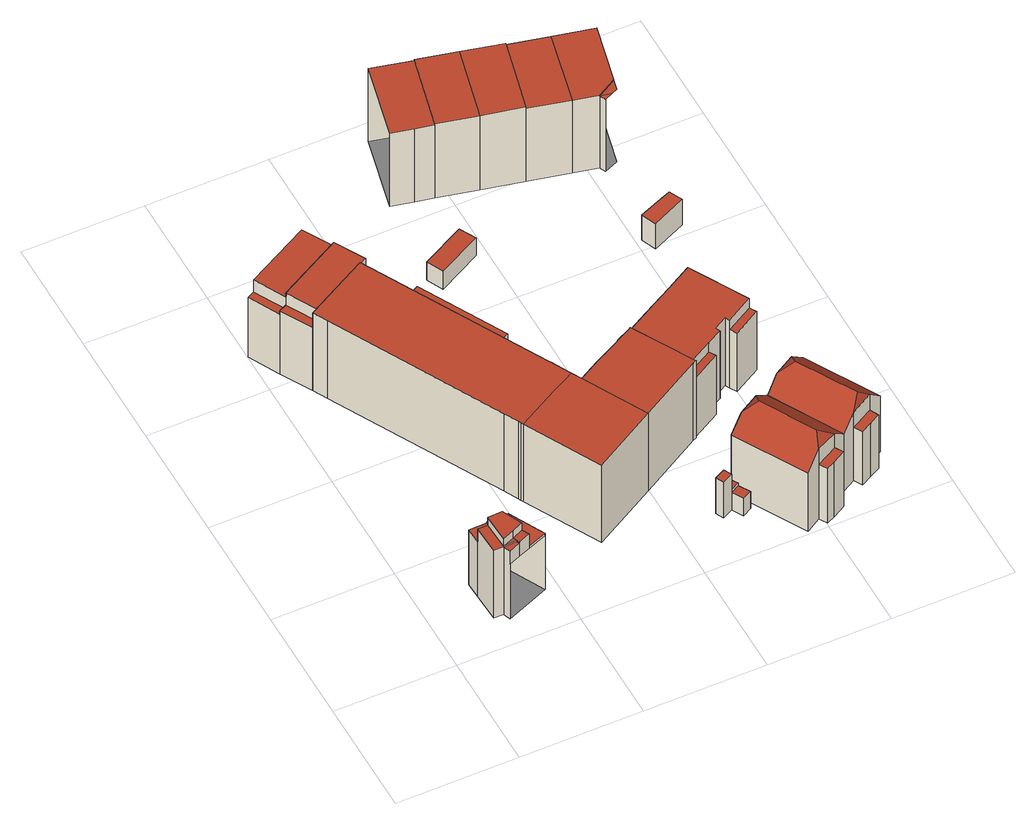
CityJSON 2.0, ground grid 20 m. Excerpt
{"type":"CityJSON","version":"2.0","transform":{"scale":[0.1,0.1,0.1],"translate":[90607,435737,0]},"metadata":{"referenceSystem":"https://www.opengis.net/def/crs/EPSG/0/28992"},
"CityObjects":{
"building1":{"type":"Building","attributes":{"TerrainHeight":2.7,"bron_tex":"UltraCAM-X 10cm juni 2008","voll_tex":"complete","bron_geo":"Lidar 15-30 punten - nov. 2008","status":"1"},"geometry":[{"type":"MultiSurface","lod":"2","boundaries":[[[0,1,2,3]],[[2,4,5,6]],[[7,8,9]],[[9,10,11,12,13]],[[14,15,16,17,18]],[[19,20,21,22,23,24]],[[25,26,27,28]],[[29,30,31,32,33,34]],[[25,28,17,16]],[[28,27,21,20]],[[27,35,9,13]],[[35,26,7,9]],[[26,25,3,2]],[[0,3,16,15]],[[2,1,33,32]],[[1,0,36,33]],[[5,4,37,38]],[[4,2,32,31]],[[8,7,2,6]],[[13,12,22,21]],[[12,11,39,40]],[[11,10,38,39]],[[10,8,6,5]],[[14,18,41,34]],[[15,14,34,36]],[[19,24,29,41]],[[24,23,30,29]],[[23,22,40,42]],[[20,19,18,17]]],"semantics":{"surfaces":[{"type":"RoofSurface"},{"type":"GroundSurface"},{"type":"WallSurface"}],"values":[0,0,0,0,0,0,0,1,2,2,2,2,2,2,2,2,2,2,2,2,2,2,2,2,2,2,2,2,2]}}]},
"building2":{"type":"Building","attributes":{"TerrainHeight":1.32,"bron_tex":"UltraCAM-X 10cm juni 2008","voll_tex":"complete","bron_geo":"Lidar 15-30 punten - nov. 2008","status":"1"},"geometry":[{"type":"MultiSurface","lod":"2","boundaries":[[[43,44,45,46]],[[47,48,49,50]],[[51,52,53,54]],[[49,48,51,54]],[[43,46,53,52]],[[45,44,47,50]]],"semantics":{"surfaces":[{"type":"RoofSurface"},{"type":"GroundSurface"},{"type":"WallSurface"}],"values":[0,0,1,2,2,2]}}]},
"building3":{"type":"Building","attributes":{"TerrainHeight":0.57,"bron_tex":"UltraCAM-X 10cm juni 2008","voll_tex":"complete","bron_geo":"Lidar 15-30 punten - nov. 2008","status":"1"},"geometry":[{"type":"MultiSurface","lod":"2","boundaries":[[[55,56,57,58,59,60]],[[61,62,63,64]],[[54,53,65,66,67]],[[62,61,50,49]],[[64,63,67,68]],[[63,62,54,67]],[[56,55,46,45]],[[55,60,65,53]],[[60,59,66,65]],[[59,58,69,66]],[[58,57,68,69]],[[57,56,61,64]]],"semantics":{"surfaces":[{"type":"RoofSurface"},{"type":"GroundSurface"},{"type":"WallSurface"}],"values":[0,0,1,2,2,2,2,2,2,2,2,2]}}]},
"building4":{"type":"Building","attributes":{"TerrainHeight":-0.59,"bron_tex":"UltraCAM-X 10cm juni 2008","voll_tex":"complete","bron_geo":"Lidar 15-30 punten - nov. 2008","status":"1"},"geometry":[{"type":"MultiSurface","lod":"2","boundaries":[[[70,71,72,73,74,75,76,77,78,79,80,81,82,83]],[[84,85,86,87]],[[88,89,90,91,92,93,94,95]],[[96,97,98,99,100,101,102,103,104,105,106,107,108,109,110,67,66,111,112,113]],[[88,95,66,114]],[[95,94,111,66]],[[94,93,112,111]],[[93,92,113,112]],[[92,91,96,113]],[[91,90,97,96]],[[90,89,98,97]],[[71,70,69,67]],[[70,83,114,69]],[[83,82,89,88]],[[82,81,99,98]],[[81,80,85,84]],[[80,79,103,102]],[[76,75,107,106]],[[75,74,108,107]],[[74,73,109,108]],[[73,72,110,109]],[[72,71,67,110]],[[84,87,100,99]],[[87,86,101,100]],[[86,85,102,101]]],"semantics":{"surfaces":[{"type":"RoofSurface"},{"type":"GroundSurface"},{"type":"WallSurface"}],"values":[0,0,0,1,2,2,2,2,2,2,2,2,2,2,2,2,2,2,2,2,2,2,2,2,2]}}]},
"building5":{"type":"Building","attributes":{"TerrainHeight":-0.61,"bron_tex":"UltraCAM-X 10cm juni 2008","voll_tex":"complete","bron_geo":"Lidar 15-30 punten - nov. 2008","status":"1"},"geometry":[{"type":"MultiSurface","lod":"2","boundaries":[[[76,115,116,117,79,78,77]],[[117,116,118,119,120,121,122,123,124,125,126]],[[127,128,129,130]],[[131,132,133,106,105,104,103,134,135,136,137,138,139,140,141,142,143,144]],[[79,117,134,103]],[[116,115,133,132]],[[115,76,106,133]],[[117,126,135,134]],[[126,125,136,135]],[[125,124,128,127]],[[124,123,140,139]],[[123,122,141,140]],[[122,121,142,141]],[[121,120,143,142]],[[120,119,144,143]],[[119,118,131,144]],[[118,116,132,131]],[[127,130,137,136]],[[130,129,138,137]],[[129,128,139,138]]],"semantics":{"surfaces":[{"type":"RoofSurface"},{"type":"GroundSurface"},{"type":"WallSurface"}],"values":[0,0,0,1,2,2,2,2,2,2,2,2,2,2,2,2,2,2,2,2]}}]},
"building6":{"type":"Building","attributes":{"TerrainHeight":-0.59,"bron_tex":"UltraCAM-X 10cm juni 2008","voll_tex":"complete","bron_geo":"Lidar 15-30 punten - nov. 2008","status":"1"},"geometry":[{"type":"MultiSurface","lod":"2","boundaries":[[[145,146,147,148,149]],[[150,151,152,153,154]],[[145,149,151,150]],[[149,148,152,151]],[[148,147,153,152]],[[147,146,154,153]],[[146,145,150,154]]],"semantics":{"surfaces":[{"type":"RoofSurface"},{"type":"GroundSurface"},{"type":"WallSurface"}],"values":[0,1,2,2,2,2,2]}}]},
"building7":{"type":"Building","attributes":{"TerrainHeight":1.25,"bron_tex":"UltraCAM-X 10cm juni 2008","voll_tex":"complete","bron_geo":"Lidar 15-30 punten - nov. 2008","status":"1"},"geometry":[{"type":"MultiSurface","lod":"2","boundaries":[[[155,156,157,158]],[[159,160,161,162]],[[163,164,165,166]],[[167,168,169,170,171,172]],[[156,155,173,167]],[[155,158,166,165]],[[158,157,172,171]],[[157,156,167,172]],[[162,161,169,174]],[[161,160,170,169]],[[160,159,171,170]],[[165,164,168,173]],[[164,163,174,168]],[[163,166,159,162]]],"semantics":{"surfaces":[{"type":"RoofSurface"},{"type":"GroundSurface"},{"type":"WallSurface"}],"values":[0,0,0,1,2,2,2,2,2,2,2,2,2,2]}}]},
"building8":{"type":"Building","attributes":{"TerrainHeight":-0.51,"bron_tex":"UltraCAM-X 10cm juni 2008","voll_tex":"complete","bron_geo":"Lidar 15-30 punten - nov. 2008","status":"1"},"geometry":[{"type":"MultiSurface","lod":"2","boundaries":[[[175,176,177,178]],[[179,180,181,182]],[[175,178,182,181]],[[178,177,179,182]],[[177,176,180,179]],[[176,175,181,180]]],"semantics":{"surfaces":[{"type":"RoofSurface"},{"type":"GroundSurface"},{"type":"WallSurface"}],"values":[0,1,2,2,2,2]}}]},
"building9":{"type":"Building","attributes":{"TerrainHeight":0.47,"bron_tex":"UltraCAM-X 10cm juni 2008","voll_tex":"complete","bron_geo":"Lidar 15-30 punten - nov. 2008","status":"1"},"geometry":[{"type":"MultiSurface","lod":"2","boundaries":[[[183,184,185,186,187,188]],[[189,190,191,184,183,192]],[[191,185,184]],[[192,183,188]],[[193,194,195,196,197]],[[198,199,200,201,202,203,204,205,206,207,208]],[[188,187,200,199]],[[187,186,209,210]],[[186,185,202,201]],[[189,192,198,208]],[[191,190,207,206]],[[190,189,208,207]],[[185,191,193,197]],[[192,188,199,198]],[[197,196,203,202]],[[196,195,204,203]],[[195,194,205,204]],[[194,193,206,205]]],"semantics":{"surfaces":[{"type":"RoofSurface"},{"type":"GroundSurface"},{"type":"WallSurface"}],"values":[0,0,0,0,0,1,2,2,2,2,2,2,2,2,2,2,2,2]}}]},
"building10":{"type":"Building","attributes":{"TerrainHeight":0.59,"bron_tex":"UltraCAM-X 10cm juni 2008","voll_tex":"complete","bron_geo":"Lidar 15-30 punten - nov. 2008","status":"1"},"geometry":[{"type":"MultiSurface","lod":"2","boundaries":[[[211,212,213,214,215]],[[216,217,218,219,220]],[[211,215,217,216]],[[214,213,219,218]],[[213,212,220,219]]],"semantics":{"surfaces":[{"type":"RoofSurface"},{"type":"GroundSurface"},{"type":"WallSurface"}],"values":[0,1,2,2,2]}}]},
"building11":{"type":"Building","attributes":{"TerrainHeight":-0.65,"bron_tex":"UltraCAM-X 10cm juni 2008","voll_tex":"complete","bron_geo":"Lidar 15-30 punten - nov. 2008","status":"1"},"geometry":[{"type":"MultiSurface","lod":"2","boundaries":[[[221,222,223,224,225,226,227,228,229,230,231,232,233]],[[234,235,236,237]],[[238,239,240,241]],[[242,243,244,245,246,247,248,143,142,249,250,251,252,253]],[[237,236,248,247]],[[236,235,143,248]],[[235,234,254,143]],[[241,240,242,255]],[[240,239,243,242]],[[239,238,256,243]],[[221,233,250,249]],[[233,232,251,250]],[[232,231,252,251]],[[231,230,253,252]],[[230,229,255,253]],[[229,228,238,241]],[[228,227,244,256]],[[227,226,245,244]],[[226,225,246,245]],[[225,224,247,246]],[[224,223,234,237]],[[223,222,142,254]],[[222,221,249,142]]],"semantics":{"surfaces":[{"type":"RoofSurface"},{"type":"GroundSurface"},{"type":"WallSurface"}],"values":[0,0,0,1,2,2,2,2,2,2,2,2,2,2,2,2,2,2,2,2,2,2,2]}}]},
"building12":{"type":"Building","attributes":{"TerrainHeight":0.43,"bron_tex":"UltraCAM-X 10cm juni 2008","voll_tex":"complete","bron_geo":"Lidar 15-30 punten - nov. 2008","status":"1"},"geometry":[{"type":"MultiSurface","lod":"2","boundaries":[[[257,258,259,260]],[[217,261,262,218]],[[258,257,215,214]],[[257,260,261,217]],[[259,258,218,262]]],"semantics":{"surfaces":[{"type":"RoofSurface"},{"type":"GroundSurface"},{"type":"WallSurface"}],"values":[0,1,2,2,2]}}]},
"building13":{"type":"Building","attributes":{"TerrainHeight":-0.17,"bron_tex":"UltraCAM-X 10cm juni 2008","voll_tex":"complete","bron_geo":"Lidar 15-30 punten - nov. 2008","status":"1"},"geometry":[{"type":"MultiSurface","lod":"2","boundaries":[[[263,264,265,266,267]],[[268,269,270]],[[271,272,273]],[[210,209,268,270,272,271]],[[272,270,269,274,275,273]],[[276,277,278,279,280,281,282,283,284,201,200]],[[267,266,281,280]],[[266,265,282,281]],[[265,264,283,282]],[[264,263,284,283]],[[269,268,263,267]],[[271,273,277,276]],[[210,271,276,200]],[[268,209,201,284]],[[273,275,278,277]],[[274,269,280,279]]],"semantics":{"surfaces":[{"type":"RoofSurface"},{"type":"GroundSurface"},{"type":"WallSurface"}],"values":[0,0,0,0,0,1,2,2,2,2,2,2,2,2,2,2]}}]},
"building14":{"type":"Building","attributes":{"TerrainHeight":0.4,"bron_tex":"UltraCAM-X 10cm juni 2008","voll_tex":"complete","bron_geo":"Lidar 15-30 punten - nov. 2008","status":"1"},"geometry":[{"type":"MultiSurface","lod":"2","boundaries":[[[260,259,285,286]],[[261,287,288,262]],[[260,286,287,261]],[[286,285,289,290]],[[285,259,262,288]]],"semantics":{"surfaces":[{"type":"RoofSurface"},{"type":"GroundSurface"},{"type":"WallSurface"}],"values":[0,1,2,2,2]}}]},
"building15":{"type":"Building","attributes":{"TerrainHeight":0.73,"bron_tex":"UltraCAM-X 10cm juni 2008","voll_tex":"complete","bron_geo":"Lidar 15-30 punten - nov. 2008","status":"1"},"geometry":[{"type":"MultiSurface","lod":"2","boundaries":[[[290,289,291,292]],[[287,293,294,288]],[[290,292,293,287]],[[291,289,288,294]]],"semantics":{"surfaces":[{"type":"RoofSurface"},{"type":"GroundSurface"},{"type":"WallSurface"}],"values":[0,1,2,2]}}]},
"building16":{"type":"Building","attributes":{"TerrainHeight":-0.48,"bron_tex":"UltraCAM-X 10cm juni 2008","voll_tex":"complete","bron_geo":"Lidar 15-30 punten - nov. 2008","status":"1"},"geometry":[{"type":"MultiSurface","lod":"2","boundaries":[[[295,296,297,298,299]],[[300,301,302,303,304]],[[295,299,303,302]],[[299,298,304,303]],[[297,296,301,300]],[[296,295,302,301]]],"semantics":{"surfaces":[{"type":"RoofSurface"},{"type":"GroundSurface"},{"type":"WallSurface"}],"values":[0,1,2,2,2,2]}}]},
"building17":{"type":"Building","attributes":{"TerrainHeight":0.71,"bron_tex":"UltraCAM-X 10cm juni 2008","voll_tex":"complete","bron_geo":"Lidar 15-30 punten - nov. 2008","status":"1"},"geometry":[{"type":"MultiSurface","lod":"2","boundaries":[[[292,291,305,306,307]],[[308,309,310]],[[308,310,311,312]],[[293,313,314,315,316,294]],[[292,307,313,293]],[[306,305,308,312]],[[305,291,294,316]],[[309,308,316,315]]],"semantics":{"surfaces":[{"type":"RoofSurface"},{"type":"GroundSurface"},{"type":"WallSurface"}],"values":[0,0,0,1,2,2,2,2]}}]}
},
"vertices":[
[87,106,145],[89,58,145],[105,58,145],[103,106,145],[109,46,145],[128,54,145],[126,59,145],[105,58,147],[126,59,147],[124,66,147],[128,54,147],[129,54,147],[148,62,147],[142,74,147],[86,133,117],[87,106,117],[103,106,117],[127,107,117],[115,133,117],[115,133,120],[127,107,120],[142,74,120],[148,62,120],[180,75,120],[150,133,120],[103,106,162],[105,58,162],[142,74,162],[127,107,162],[150,133,0],[180,75,0],[109,46,0],[105,58,0],[89,58,0],[86,133,0],[124,66,162],[87,106,0],[109,46,118],[128,54,117],[129,54,117],[148,62,116],[115,133,0],[180,75,115],
[119,733,153],[13,677,153],[40,627,153],[146,684,153],[13,677,127],[1,671,127],[27,621,127],[40,627,127],[1,671,0],[119,733,0],[146,684,0],[27,621,0],
[146,684,161],[40,627,161],[67,578,161],[125,609,161],[173,635,161],[171,638,161],[40,627,135],[27,621,135],[55,571,135],[67,578,135],[171,638,0],[173,635,0],[55,571,0],[67,578,0],[125,609,0],
[125,609,166],[55,571,166],[67,547,166],[213,272,166],[225,249,166],[227,245,166],[229,242,166],[297,279,166],[322,292,166],[335,299,166],[332,305,166],[319,330,166],[316,335,166],[160,628,166],[319,330,120],[332,305,120],[335,315,120],[329,327,120],[160,628,78],[316,335,78],[334,344,78],[226,548,78],[213,574,78],[200,598,78],[179,638,78],[173,635,78],[226,548,0],[334,344,0],[316,335,0],[319,330,0],[329,327,0],[335,315,0],[332,305,0],[335,299,0],[322,292,0],[297,279,0],[229,242,0],[227,245,0],[225,249,0],[213,272,0],[67,547,0],[179,638,0],[200,598,0],[213,574,0],[160,628,0],
[294,119,166],[399,179,166],[344,283,166],[501,237,166],[507,240,166],[506,241,166],[451,340,166],[448,338,166],[424,326,166],[421,324,166],[396,311,166],[378,302,166],[396,311,109],[421,324,109],[411,327,109],[399,321,109],[501,237,0],[399,179,0],[294,119,0],[344,283,0],[378,302,0],[396,311,0],[399,321,0],[411,327,0],[421,324,0],[424,326,0],[448,338,0],[451,340,0],[506,241,0],[507,240,0],
[237,639,38],[273,573,38],[313,497,38],[340,512,38],[265,653,38],[237,639,0],[265,653,0],[340,512,0],[313,497,0],[273,573,0],
[483,105,76],[466,96,76],[472,83,76],[490,92,76],[490,92,37],[500,74,37],[515,82,37],[504,100,37],[504,100,43],[496,112,43],[483,105,43],[490,92,43],[466,96,0],[496,112,0],[515,82,0],[500,74,0],[490,92,0],[472,83,0],[483,105,0],[504,100,0],
[298,689,38],[311,662,38],[383,699,38],[369,726,38],[383,699,0],[311,662,0],[298,689,0],[369,726,0],
[553,130,165],[602,42,165],[629,39,146],[650,51,124],[585,168,124],[561,155,148],[504,122,124],[569,5,124],[594,20,150],[527,135,148],[594,20,117],[602,7,117],[615,13,117],[637,25,117],[629,39,117],[527,135,0],[561,155,0],[585,168,0],[650,51,0],[629,39,0],[637,25,0],[615,13,0],[602,7,0],[594,20,0],[569,5,0],[504,122,0],[650,51,120],[585,168,121],
[344,967,157],[315,840,157],[351,832,157],[380,826,157],[410,951,157],[344,967,0],[410,951,0],[380,826,0],[351,832,0],[315,840,0],
[447,347,145],[451,340,145],[500,253,145],[547,279,145],[572,293,145],[569,300,145],[590,312,145],[594,305,145],[638,330,145],[586,424,145],[543,400,145],[510,382,145],[492,372,145],[500,253,126],[506,241,126],[553,268,126],[547,279,126],[594,305,125],[600,294,125],[644,319,125],[638,330,125],[644,319,0],[600,294,0],[590,312,0],[569,300,0],[572,293,0],[547,279,0],[553,268,0],[447,347,0],[492,372,0],[510,382,0],[543,400,0],[586,424,0],[500,253,0],[638,330,0],[594,305,0],
[410,951,159],[380,826,159],[445,811,159],[475,936,159],[475,936,0],[445,811,0],
[672,64,114],[680,50,114],[698,60,114],[715,69,114],[708,84,114],[672,64,146],[708,84,147],[687,80,167],[607,181,147],[634,173,167],[641,200,148],[731,96,121],[665,213,121],[607,181,0],[641,200,0],[665,213,0],[731,96,0],[708,84,0],[715,69,0],[698,60,0],[680,50,0],[672,64,0],
[512,796,159],[542,920,159],[542,920,0],[512,796,0],[512,796,156],[542,920,156],
[579,780,156],[607,905,156],[607,905,0],[579,780,0],
[610,619,54],[620,594,54],[675,619,54],[665,641,54],[655,637,54],[675,619,0],[620,594,0],[610,619,0],[655,637,0],[665,641,0],
[619,771,156],[650,789,156],[674,890,156],[619,771,155],[623,761,155],[637,767,155],[646,771,155],[650,789,155],[674,890,0],[646,771,0],[623,761,0],[619,771,0]
]}
